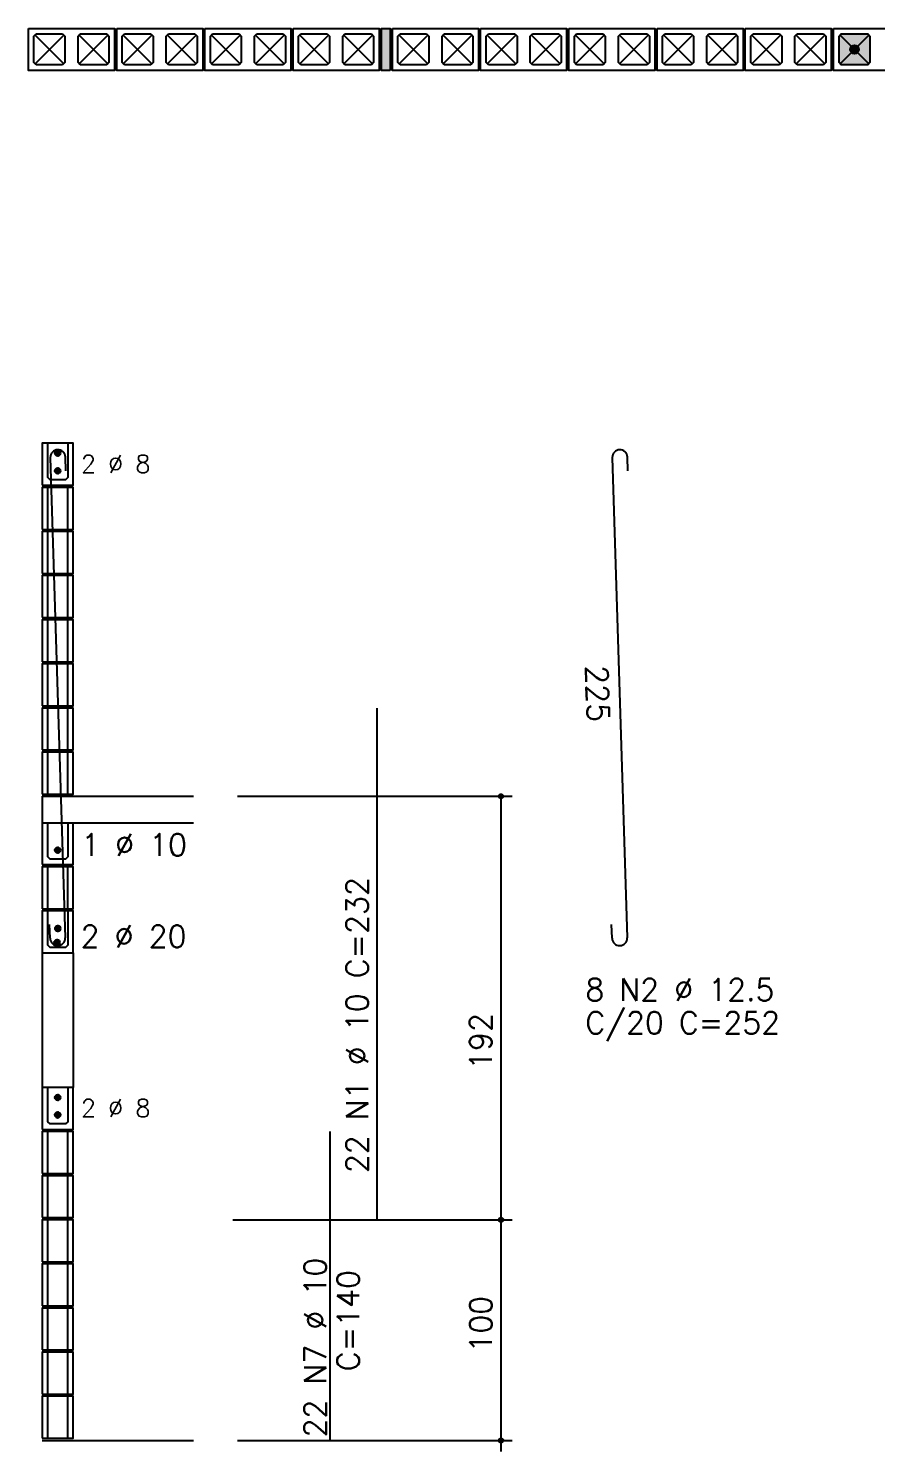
# Model space of a CAD drawing. Extents: x -1.9 to 86, y -1.6 to 60.9.
# Drawn here: x 48.93 to 56.62, y 13.62 to 26.52 of the extents above; entities that cross this region are included whole.
import ezdxf

# ---------------------------------------------------------------- set-up
doc = ezdxf.new("R2010")
doc.units = 0
doc.header["$MEASUREMENT"] = 0
doc.linetypes.add('ESTILO_TQS_0001', pattern=[0.45, 0.3, -0.15])
for name, color, linetype in [('PENA_01', 1, 'CONTINUOUS'), ('PENA_02', 2, 'CONTINUOUS'), ('PENA_03', 3, 'CONTINUOUS'), ('PENA_05', 5, 'CONTINUOUS'), ('PENA_11', 252, 'CONTINUOUS'), ('PENA_25', 210, 'CONTINUOUS')]:
    doc.layers.add(name, color=color, linetype=linetype)
doc.styles.get("Standard").update_dxf_attribs({"font": 'ROMANS.SHX'})

msp = doc.modelspace()

# ---------------------------------------------------------------- linework, layer by layer
at = {"layer": 'PENA_01', "linetype": 'Continuous'}
for p, q in [((48.98911, 26.198647), (49.24911, 26.458647)), ((49.24911, 26.198647), (48.98911, 26.458647)), ((49.64911, 26.198647), (49.38911, 26.458647)), ((49.38911, 26.198647), (49.64911, 26.458647)), ((49.78911, 26.198647), (50.04911, 26.458647)), ((50.04911, 26.198647), (49.78911, 26.458647)), ((50.44911, 26.198647), (50.18911, 26.458647)), ((50.18911, 26.198647), (50.44911, 26.458647)), ((50.58911, 26.198647), (50.84911, 26.458647)), ((50.84911, 26.198647), (50.58911, 26.458647)), ((51.24911, 26.198647), (50.98911, 26.458647)), ((50.98911, 26.198647), (51.24911, 26.458647)), ((51.38911, 26.198647), (51.64911, 26.458647)), ((51.64911, 26.198647), (51.38911, 26.458647)), ((52.04911, 26.198647), (51.78911, 26.458647)), ((51.78911, 26.198647), (52.04911, 26.458647)), ((52.28911, 26.198647), (52.54911, 26.458647)), ((52.54911, 26.198647), (52.28911, 26.458647)), ((52.94911, 26.198647), (52.68911, 26.458647)), ((52.68911, 26.198647), (52.94911, 26.458647)), ((53.08911, 26.198647), (53.34911, 26.458647)), ((53.34911, 26.198647), (53.08911, 26.458647)), ((53.74911, 26.198647), (53.48911, 26.458647)), ((53.48911, 26.198647), (53.74911, 26.458647)), ((53.88911, 26.198647), (54.14911, 26.458647)), ((54.14911, 26.198647), (53.88911, 26.458647)), ((54.54911, 26.198647), (54.28911, 26.458647)), ((54.28911, 26.198647), (54.54911, 26.458647)), ((54.68911, 26.198647), (54.94911, 26.458647)), ((54.94911, 26.198647), (54.68911, 26.458647)), ((55.34911, 26.198647), (55.08911, 26.458647)), ((55.08911, 26.198647), (55.34911, 26.458647)), ((55.48911, 26.198647), (55.74911, 26.458647)), ((55.74911, 26.198647), (55.48911, 26.458647)), ((56.14911, 26.198647), (55.88911, 26.458647)), ((55.88911, 26.198647), (56.14911, 26.458647)), ((56.28911, 26.198647), (56.54911, 26.458647)), ((56.54911, 26.198647), (56.28911, 26.458647))]:
    msp.add_line(p, q, dxfattribs=at)
at = {"layer": 'PENA_02', "linetype": 'Continuous'}
for points in [[(48.92911, 26.518647), (49.70911, 26.518647), (49.70911, 26.138647), (48.92911, 26.138647), (48.92911, 26.518647)], [(49.72911, 26.518647), (50.50911, 26.518647), (50.50911, 26.138647), (49.72911, 26.138647), (49.72911, 26.518647)], [(50.52911, 26.518647), (51.30911, 26.518647), (51.30911, 26.138647), (50.52911, 26.138647), (50.52911, 26.518647)], [(51.32911, 26.518647), (52.10911, 26.518647), (52.10911, 26.138647), (51.32911, 26.138647), (51.32911, 26.518647)], [(52.20911, 26.138647), (52.12911, 26.138647), (52.12911, 26.518647), (52.20911, 26.518647), (52.20911, 26.138647)], [(52.22911, 26.518647), (53.00911, 26.518647), (53.00911, 26.138647), (52.22911, 26.138647), (52.22911, 26.518647)], [(53.02911, 26.518647), (53.80911, 26.518647), (53.80911, 26.138647), (53.02911, 26.138647), (53.02911, 26.518647)], [(53.82911, 26.518647), (54.60911, 26.518647), (54.60911, 26.138647), (53.82911, 26.138647), (53.82911, 26.518647)], [(54.62911, 26.518647), (55.40911, 26.518647), (55.40911, 26.138647), (54.62911, 26.138647), (54.62911, 26.518647)], [(55.42911, 26.518647), (56.20911, 26.518647), (56.20911, 26.138647), (55.42911, 26.138647), (55.42911, 26.518647)], [(56.22911, 26.518647), (57.00911, 26.518647), (57.00911, 26.138647), (56.22911, 26.138647), (56.22911, 26.518647)]]:
    msp.add_lwpolyline(points, dxfattribs=at)
at = {"layer": 'PENA_02', "linetype": 'ESTILO_TQS_0001'}
for points in [[(48.97911, 26.448647), (48.99911, 26.468647), (49.23911, 26.468647), (49.25911, 26.448647), (49.25911, 26.208647), (49.23911, 26.188647), (48.99911, 26.188647), (48.97911, 26.208647), (48.97911, 26.448647)], [(49.37911, 26.448647), (49.39911, 26.468647), (49.63911, 26.468647), (49.65911, 26.448647), (49.65911, 26.208647), (49.63911, 26.188647), (49.39911, 26.188647), (49.37911, 26.208647), (49.37911, 26.448647)], [(49.77911, 26.448647), (49.79911, 26.468647), (50.03911, 26.468647), (50.05911, 26.448647), (50.05911, 26.208647), (50.03911, 26.188647), (49.79911, 26.188647), (49.77911, 26.208647), (49.77911, 26.448647)], [(50.17911, 26.448647), (50.19911, 26.468647), (50.43911, 26.468647), (50.45911, 26.448647), (50.45911, 26.208647), (50.43911, 26.188647), (50.19911, 26.188647), (50.17911, 26.208647), (50.17911, 26.448647)], [(50.57911, 26.448647), (50.59911, 26.468647), (50.83911, 26.468647), (50.85911, 26.448647), (50.85911, 26.208647), (50.83911, 26.188647), (50.59911, 26.188647), (50.57911, 26.208647), (50.57911, 26.448647)], [(50.97911, 26.448647), (50.99911, 26.468647), (51.23911, 26.468647), (51.25911, 26.448647), (51.25911, 26.208647), (51.23911, 26.188647), (50.99911, 26.188647), (50.97911, 26.208647), (50.97911, 26.448647)], [(51.37911, 26.448647), (51.39911, 26.468647), (51.63911, 26.468647), (51.65911, 26.448647), (51.65911, 26.208647), (51.63911, 26.188647), (51.39911, 26.188647), (51.37911, 26.208647), (51.37911, 26.448647)], [(51.77911, 26.448647), (51.79911, 26.468647), (52.03911, 26.468647), (52.05911, 26.448647), (52.05911, 26.208647), (52.03911, 26.188647), (51.79911, 26.188647), (51.77911, 26.208647), (51.77911, 26.448647)], [(52.27911, 26.448647), (52.29911, 26.468647), (52.53911, 26.468647), (52.55911, 26.448647), (52.55911, 26.208647), (52.53911, 26.188647), (52.29911, 26.188647), (52.27911, 26.208647), (52.27911, 26.448647)], [(52.67911, 26.448647), (52.69911, 26.468647), (52.93911, 26.468647), (52.95911, 26.448647), (52.95911, 26.208647), (52.93911, 26.188647), (52.69911, 26.188647), (52.67911, 26.208647), (52.67911, 26.448647)], [(53.07911, 26.448647), (53.09911, 26.468647), (53.33911, 26.468647), (53.35911, 26.448647), (53.35911, 26.208647), (53.33911, 26.188647), (53.09911, 26.188647), (53.07911, 26.208647), (53.07911, 26.448647)], [(53.47911, 26.448647), (53.49911, 26.468647), (53.73911, 26.468647), (53.75911, 26.448647), (53.75911, 26.208647), (53.73911, 26.188647), (53.49911, 26.188647), (53.47911, 26.208647), (53.47911, 26.448647)], [(53.87911, 26.448647), (53.89911, 26.468647), (54.13911, 26.468647), (54.15911, 26.448647), (54.15911, 26.208647), (54.13911, 26.188647), (53.89911, 26.188647), (53.87911, 26.208647), (53.87911, 26.448647)], [(54.27911, 26.448647), (54.29911, 26.468647), (54.53911, 26.468647), (54.55911, 26.448647), (54.55911, 26.208647), (54.53911, 26.188647), (54.29911, 26.188647), (54.27911, 26.208647), (54.27911, 26.448647)], [(54.67911, 26.448647), (54.69911, 26.468647), (54.93911, 26.468647), (54.95911, 26.448647), (54.95911, 26.208647), (54.93911, 26.188647), (54.69911, 26.188647), (54.67911, 26.208647), (54.67911, 26.448647)], [(55.07911, 26.448647), (55.09911, 26.468647), (55.33911, 26.468647), (55.35911, 26.448647), (55.35911, 26.208647), (55.33911, 26.188647), (55.09911, 26.188647), (55.07911, 26.208647), (55.07911, 26.448647)], [(55.47911, 26.448647), (55.49911, 26.468647), (55.73911, 26.468647), (55.75911, 26.448647), (55.75911, 26.208647), (55.73911, 26.188647), (55.49911, 26.188647), (55.47911, 26.208647), (55.47911, 26.448647)], [(55.87911, 26.448647), (55.89911, 26.468647), (56.13911, 26.468647), (56.15911, 26.448647), (56.15911, 26.208647), (56.13911, 26.188647), (55.89911, 26.188647), (55.87911, 26.208647), (55.87911, 26.448647)], [(56.27911, 26.448647), (56.29911, 26.468647), (56.53911, 26.468647), (56.55911, 26.448647), (56.55911, 26.208647), (56.53911, 26.188647), (56.29911, 26.188647), (56.27911, 26.208647), (56.27911, 26.448647)]]:
    msp.add_lwpolyline(points, dxfattribs=at)
at = {"layer": 'PENA_02', "linetype": 'Continuous'}
for centre, radius in [((53.214828, 19.557799), 0.02), ((53.214828, 19.557799), 0.01), ((53.214828, 15.717799), 0.02), ((53.214828, 15.717799), 0.01), ((53.214828, 13.717799), 0.02), ((53.214828, 13.717799), 0.01)]:
    msp.add_circle(centre, radius, dxfattribs=at)
at = {"layer": 'PENA_03', "linetype": 'Continuous'}
for p, q in [((49.104833, 21.977799), (49.104833, 22.357799)), ((49.284833, 21.977799), (49.284833, 22.357799)), ((49.104833, 21.577799), (49.104833, 21.957799)), ((49.284833, 21.577799), (49.284833, 21.957799)), ((49.104833, 21.177799), (49.104833, 21.557799)), ((49.284833, 21.177799), (49.284833, 21.557799)), ((49.104833, 20.777799), (49.104833, 21.157799)), ((49.284833, 20.777799), (49.284833, 21.157799)), ((49.104833, 20.377799), (49.104833, 20.757799)), ((49.284833, 20.377799), (49.284833, 20.757799)), ((49.104833, 19.977799), (49.104833, 20.357799)), ((49.284833, 19.977799), (49.284833, 20.357799)), ((49.104833, 19.577799), (49.104833, 19.957799)), ((49.284833, 19.577799), (49.284833, 19.957799)), ((49.054833, 19.557799), (49.054833, 18.937799)), ((49.054833, 19.557799), (50.425512, 19.557799)), ((50.825512, 19.557799), (53.314828, 19.557799)), ((53.214828, 13.617266), (53.214828, 19.557799)), ((49.054833, 19.317799), (50.425512, 19.317799)), ((49.104833, 18.537799), (49.104833, 18.917799)), ((49.284833, 18.537799), (49.284833, 18.917799)), ((49.054833, 18.137799), (49.054833, 16.917799)), ((49.334833, 18.137799), (49.334833, 16.917799)), ((49.104833, 16.137799), (49.104833, 16.517799)), ((49.284833, 16.137799), (49.284833, 16.517799)), ((49.104833, 15.737799), (49.104833, 16.117799)), ((49.284833, 15.737799), (49.284833, 16.117799)), ((49.104833, 15.337799), (49.104833, 15.717799)), ((49.284833, 15.337799), (49.284833, 15.717799)), ((50.783581, 15.717799), (53.314828, 15.717799)), ((49.104833, 14.937799), (49.104833, 15.317799)), ((49.284833, 14.937799), (49.284833, 15.317799)), ((49.104833, 14.537799), (49.104833, 14.917799)), ((49.284833, 14.537799), (49.284833, 14.917799)), ((49.104833, 14.137799), (49.104833, 14.517799)), ((49.284833, 14.137799), (49.284833, 14.517799)), ((49.104833, 13.737799), (49.104833, 14.117799)), ((49.284833, 13.737799), (49.284833, 14.117799)), ((49.054833, 13.717799), (50.425512, 13.717799)), ((50.825512, 13.717799), (53.314828, 13.717799))]:
    msp.add_line(p, q, dxfattribs=at)
for points in [[(56.55911, 26.208647), (56.53911, 26.188647), (56.29911, 26.188647), (56.27911, 26.208647), (56.27911, 26.448647), (56.29911, 26.468647), (56.53911, 26.468647), (56.55911, 26.448647), (56.55911, 26.208647)], [(49.054833, 22.377799), (49.334833, 22.377799), (49.334833, 22.757799), (49.054833, 22.757799), (49.054833, 22.377799)], [(49.284833, 22.757799), (49.284833, 22.447799), (49.264833, 22.427799), (49.124833, 22.427799), (49.104833, 22.447799), (49.104833, 22.757799)], [(49.219382, 22.667533), (49.21722, 22.677701), (49.21111, 22.686111), (49.202107, 22.691309), (49.191768, 22.692396), (49.181882, 22.689183), (49.174156, 22.682227), (49.169928, 22.672731), (49.169928, 22.662335), (49.174156, 22.652838), (49.181882, 22.645882), (49.191768, 22.64267), (49.202107, 22.643756), (49.21111, 22.648954), (49.21722, 22.657364), (49.219382, 22.667533)], [(49.219382, 22.508789), (49.21722, 22.518957), (49.21111, 22.527367), (49.202107, 22.532565), (49.191768, 22.533652), (49.181882, 22.53044), (49.174156, 22.523484), (49.169928, 22.513987), (49.169928, 22.503591), (49.174156, 22.494094), (49.181882, 22.487138), (49.191768, 22.483926), (49.202107, 22.485012), (49.21111, 22.49021), (49.21722, 22.49862), (49.219382, 22.508789)], [(49.054833, 21.977799), (49.334833, 21.977799), (49.334833, 22.357799), (49.054833, 22.357799), (49.054833, 21.977799)], [(49.054833, 21.577799), (49.334833, 21.577799), (49.334833, 21.957799), (49.054833, 21.957799), (49.054833, 21.577799)], [(49.054833, 21.177799), (49.334833, 21.177799), (49.334833, 21.557799), (49.054833, 21.557799), (49.054833, 21.177799)], [(49.054833, 20.777799), (49.334833, 20.777799), (49.334833, 21.157799), (49.054833, 21.157799), (49.054833, 20.777799)], [(49.054833, 20.377799), (49.334833, 20.377799), (49.334833, 20.757799), (49.054833, 20.757799), (49.054833, 20.377799)], [(49.054833, 19.977799), (49.334833, 19.977799), (49.334833, 20.357799), (49.054833, 20.357799), (49.054833, 19.977799)], [(49.054833, 19.577799), (49.334833, 19.577799), (49.334833, 19.957799), (49.054833, 19.957799), (49.054833, 19.577799)], [(49.054833, 18.937799), (49.334833, 18.937799), (49.334833, 19.317799)], [(49.284833, 19.317799), (49.284833, 19.007799), (49.264833, 18.987799), (49.124833, 18.987799), (49.104833, 19.007799), (49.104833, 19.317799)], [(49.219382, 19.068789), (49.21722, 19.078957), (49.21111, 19.087367), (49.202107, 19.092565), (49.191768, 19.093652), (49.181882, 19.09044), (49.174156, 19.083484), (49.169928, 19.073987), (49.169928, 19.063591), (49.174156, 19.054094), (49.181882, 19.047138), (49.191768, 19.043926), (49.202107, 19.045012), (49.21111, 19.05021), (49.21722, 19.05862), (49.219382, 19.068789)], [(49.054833, 18.537799), (49.334833, 18.537799), (49.334833, 18.917799), (49.054833, 18.917799), (49.054833, 18.537799)], [(49.054833, 18.137799), (49.334833, 18.137799), (49.334833, 18.517799), (49.054833, 18.517799), (49.054833, 18.137799)], [(49.284833, 18.517799), (49.284833, 18.207799), (49.264833, 18.187799), (49.124833, 18.187799), (49.104833, 18.207799), (49.104833, 18.517799)], [(49.219833, 18.358789), (49.217671, 18.368957), (49.211561, 18.377367), (49.202558, 18.382565), (49.192219, 18.383652), (49.182333, 18.38044), (49.174607, 18.373484), (49.170379, 18.363987), (49.170379, 18.353591), (49.174607, 18.344094), (49.182333, 18.337138), (49.192219, 18.333926), (49.202558, 18.335012), (49.211561, 18.34021), (49.217671, 18.34862), (49.219833, 18.358789)], [(49.213574, 18.232708), (49.211413, 18.242876), (49.205302, 18.251287), (49.1963, 18.256484), (49.185961, 18.257571), (49.176074, 18.254359), (49.168349, 18.247403), (49.164121, 18.237906), (49.164121, 18.22751), (49.168349, 18.218013), (49.176074, 18.211057), (49.185961, 18.207845), (49.1963, 18.208932), (49.205302, 18.214129), (49.211413, 18.22254), (49.213574, 18.232708)], [(49.054833, 16.537799), (49.334833, 16.537799), (49.334833, 16.917799), (49.054833, 16.917799), (49.054833, 16.537799)], [(49.284833, 16.917799), (49.284833, 16.607799), (49.264833, 16.587799), (49.124833, 16.587799), (49.104833, 16.607799), (49.104833, 16.917799)], [(49.219382, 16.827533), (49.21722, 16.837701), (49.21111, 16.846111), (49.202107, 16.851309), (49.191768, 16.852396), (49.181882, 16.849183), (49.174156, 16.842227), (49.169928, 16.832731), (49.169928, 16.822335), (49.174156, 16.812838), (49.181882, 16.805882), (49.191768, 16.80267), (49.202107, 16.803756), (49.21111, 16.808954), (49.21722, 16.817364), (49.219382, 16.827533)], [(49.219382, 16.668789), (49.21722, 16.678957), (49.21111, 16.687367), (49.202107, 16.692565), (49.191768, 16.693652), (49.181882, 16.69044), (49.174156, 16.683484), (49.169928, 16.673987), (49.169928, 16.663591), (49.174156, 16.654094), (49.181882, 16.647138), (49.191768, 16.643926), (49.202107, 16.645012), (49.21111, 16.65021), (49.21722, 16.65862), (49.219382, 16.668789)], [(49.054833, 16.137799), (49.334833, 16.137799), (49.334833, 16.517799), (49.054833, 16.517799), (49.054833, 16.137799)], [(49.054833, 15.737799), (49.334833, 15.737799), (49.334833, 16.117799), (49.054833, 16.117799), (49.054833, 15.737799)], [(49.054833, 15.337799), (49.334833, 15.337799), (49.334833, 15.717799), (49.054833, 15.717799), (49.054833, 15.337799)], [(49.054833, 14.937799), (49.334833, 14.937799), (49.334833, 15.317799), (49.054833, 15.317799), (49.054833, 14.937799)], [(49.054833, 14.537799), (49.334833, 14.537799), (49.334833, 14.917799), (49.054833, 14.917799), (49.054833, 14.537799)], [(49.054833, 14.137799), (49.334833, 14.137799), (49.334833, 14.517799), (49.054833, 14.517799), (49.054833, 14.137799)], [(49.054833, 13.737799), (49.334833, 13.737799), (49.334833, 14.117799), (49.054833, 14.117799), (49.054833, 13.737799)]]:
    msp.add_lwpolyline(points, dxfattribs=at)
for centre, radius in [((56.41911, 26.328647), 0.04), ((49.194382, 22.667533), 0.025), ((49.194382, 22.508789), 0.025), ((49.194382, 19.068789), 0.025), ((49.194833, 18.358789), 0.025), ((49.188514, 18.232708), 0.025), ((49.194382, 16.827533), 0.025), ((49.194382, 16.668789), 0.025)]:
    msp.add_circle(centre, radius, dxfattribs=at)
for points in [[(56.45911, 26.328647), (56.39911, 26.363288), (56.381522, 26.342328)], [(56.45911, 26.328647), (56.381522, 26.342328), (56.381522, 26.314966)], [(56.45911, 26.328647), (56.381522, 26.314966), (56.39911, 26.294006)], [(56.45911, 26.328647), (56.426056, 26.368039), (56.39911, 26.363288)], [(56.45911, 26.328647), (56.39911, 26.294006), (56.426056, 26.289255)], [(56.45911, 26.328647), (56.449752, 26.354358), (56.426056, 26.368039)], [(56.45911, 26.328647), (56.426056, 26.289255), (56.449752, 26.302935)], [(56.45911, 26.328647), (56.449752, 26.302935), (56.45911, 26.328647)], [(49.219382, 22.667533), (49.174156, 22.682227), (49.169928, 22.672731)], [(49.219382, 22.667533), (49.169928, 22.672731), (49.169928, 22.662335)], [(49.219382, 22.667533), (49.169928, 22.662335), (49.174156, 22.652838)], [(49.219382, 22.667533), (49.181882, 22.689183), (49.170889, 22.676083)], [(49.219382, 22.667533), (49.170889, 22.676083), (49.170889, 22.658982)], [(49.219382, 22.667533), (49.170889, 22.658982), (49.181882, 22.645882)], [(49.219382, 22.667533), (49.181882, 22.689183), (49.174156, 22.682227)], [(49.219382, 22.667533), (49.174156, 22.652838), (49.181882, 22.645882)], [(49.219382, 22.667533), (49.191768, 22.692396), (49.181882, 22.689183)], [(49.219382, 22.667533), (49.198723, 22.692153), (49.181882, 22.689183)], [(49.219382, 22.667533), (49.181882, 22.645882), (49.198723, 22.642913)], [(49.219382, 22.667533), (49.181882, 22.645882), (49.191768, 22.64267)], [(49.219382, 22.667533), (49.202107, 22.691309), (49.191768, 22.692396)], [(49.219382, 22.667533), (49.191768, 22.64267), (49.202107, 22.643756)], [(49.219382, 22.667533), (49.213533, 22.683602), (49.198723, 22.692153)], [(49.219382, 22.667533), (49.198723, 22.642913), (49.213533, 22.651463)], [(49.219382, 22.667533), (49.21111, 22.686111), (49.202107, 22.691309)], [(49.219382, 22.667533), (49.202107, 22.643756), (49.21111, 22.648954)], [(49.219382, 22.667533), (49.21722, 22.677701), (49.21111, 22.686111)], [(49.219382, 22.667533), (49.21111, 22.648954), (49.21722, 22.657364)], [(49.219382, 22.667533), (49.213533, 22.651463), (49.219382, 22.667533)], [(49.219382, 22.667533), (49.21722, 22.657364), (49.219382, 22.667533)], [(49.219382, 22.508789), (49.174156, 22.523484), (49.169928, 22.513987)], [(49.219382, 22.508789), (49.169928, 22.513987), (49.169928, 22.503591)], [(49.219382, 22.508789), (49.169928, 22.503591), (49.174156, 22.494094)], [(49.219382, 22.508789), (49.181882, 22.53044), (49.170889, 22.517339)], [(49.219382, 22.508789), (49.170889, 22.517339), (49.170889, 22.500238)], [(49.219382, 22.508789), (49.170889, 22.500238), (49.181882, 22.487138)], [(49.219382, 22.508789), (49.181882, 22.53044), (49.174156, 22.523484)], [(49.219382, 22.508789), (49.174156, 22.494094), (49.181882, 22.487138)], [(49.219382, 22.508789), (49.191768, 22.533652), (49.181882, 22.53044)], [(49.219382, 22.508789), (49.198723, 22.533409), (49.181882, 22.53044)], [(49.219382, 22.508789), (49.181882, 22.487138), (49.198723, 22.484169)], [(49.219382, 22.508789), (49.181882, 22.487138), (49.191768, 22.483926)], [(49.219382, 22.508789), (49.202107, 22.532565), (49.191768, 22.533652)], [(49.219382, 22.508789), (49.191768, 22.483926), (49.202107, 22.485012)], [(49.219382, 22.508789), (49.213533, 22.524859), (49.198723, 22.533409)], [(49.219382, 22.508789), (49.198723, 22.484169), (49.213533, 22.492719)], [(49.219382, 22.508789), (49.21111, 22.527367), (49.202107, 22.532565)], [(49.219382, 22.508789), (49.202107, 22.485012), (49.21111, 22.49021)], [(49.219382, 22.508789), (49.21722, 22.518957), (49.21111, 22.527367)], [(49.219382, 22.508789), (49.21111, 22.49021), (49.21722, 22.49862)], [(49.219382, 22.508789), (49.213533, 22.492719), (49.219382, 22.508789)], [(49.219382, 22.508789), (49.21722, 22.49862), (49.219382, 22.508789)], [(49.219382, 19.068789), (49.174156, 19.083484), (49.169928, 19.073987)], [(49.219382, 19.068789), (49.169928, 19.073987), (49.169928, 19.063591)], [(49.219382, 19.068789), (49.169928, 19.063591), (49.174156, 19.054094)], [(49.219382, 19.068789), (49.181882, 19.09044), (49.170889, 19.077339)], [(49.219382, 19.068789), (49.170889, 19.077339), (49.170889, 19.060238)], [(49.219382, 19.068789), (49.170889, 19.060238), (49.181882, 19.047138)], [(49.219382, 19.068789), (49.181882, 19.09044), (49.174156, 19.083484)], [(49.219382, 19.068789), (49.174156, 19.054094), (49.181882, 19.047138)], [(49.219382, 19.068789), (49.191768, 19.093652), (49.181882, 19.09044)], [(49.219382, 19.068789), (49.198723, 19.093409), (49.181882, 19.09044)], [(49.219382, 19.068789), (49.181882, 19.047138), (49.198723, 19.044169)], [(49.219382, 19.068789), (49.181882, 19.047138), (49.191768, 19.043926)], [(49.219382, 19.068789), (49.202107, 19.092565), (49.191768, 19.093652)], [(49.219382, 19.068789), (49.191768, 19.043926), (49.202107, 19.045012)], [(49.219382, 19.068789), (49.213533, 19.084859), (49.198723, 19.093409)], [(49.219382, 19.068789), (49.198723, 19.044169), (49.213533, 19.052719)], [(49.219382, 19.068789), (49.21111, 19.087367), (49.202107, 19.092565)], [(49.219382, 19.068789), (49.202107, 19.045012), (49.21111, 19.05021)], [(49.219382, 19.068789), (49.21722, 19.078957), (49.21111, 19.087367)], [(49.219382, 19.068789), (49.21111, 19.05021), (49.21722, 19.05862)], [(49.219382, 19.068789), (49.213533, 19.052719), (49.219382, 19.068789)], [(49.219382, 19.068789), (49.21722, 19.05862), (49.219382, 19.068789)], [(49.219833, 18.358789), (49.174607, 18.373484), (49.170379, 18.363987)], [(49.219833, 18.358789), (49.170379, 18.363987), (49.170379, 18.353591)], [(49.219833, 18.358789), (49.170379, 18.353591), (49.174607, 18.344094)], [(49.219833, 18.358789), (49.182333, 18.38044), (49.17134, 18.367339)], [(49.219833, 18.358789), (49.17134, 18.367339), (49.17134, 18.350238)], [(49.219833, 18.358789), (49.17134, 18.350238), (49.182333, 18.337138)], [(49.219833, 18.358789), (49.182333, 18.38044), (49.174607, 18.373484)], [(49.219833, 18.358789), (49.174607, 18.344094), (49.182333, 18.337138)], [(49.219833, 18.358789), (49.192219, 18.383652), (49.182333, 18.38044)], [(49.219833, 18.358789), (49.199174, 18.383409), (49.182333, 18.38044)], [(49.219833, 18.358789), (49.182333, 18.337138), (49.199174, 18.334169)], [(49.219833, 18.358789), (49.182333, 18.337138), (49.192219, 18.333926)], [(49.219833, 18.358789), (49.202558, 18.382565), (49.192219, 18.383652)], [(49.219833, 18.358789), (49.192219, 18.333926), (49.202558, 18.335012)], [(49.219833, 18.358789), (49.213984, 18.374859), (49.199174, 18.383409)], [(49.219833, 18.358789), (49.199174, 18.334169), (49.213984, 18.342719)], [(49.219833, 18.358789), (49.211561, 18.377367), (49.202558, 18.382565)], [(49.219833, 18.358789), (49.202558, 18.335012), (49.211561, 18.34021)], [(49.219833, 18.358789), (49.217671, 18.368957), (49.211561, 18.377367)], [(49.219833, 18.358789), (49.211561, 18.34021), (49.217671, 18.34862)], [(49.219833, 18.358789), (49.213984, 18.342719), (49.219833, 18.358789)], [(49.219833, 18.358789), (49.217671, 18.34862), (49.219833, 18.358789)], [(49.213574, 18.232708), (49.168349, 18.247403), (49.164121, 18.237906)], [(49.213574, 18.232708), (49.164121, 18.237906), (49.164121, 18.22751)], [(49.213574, 18.232708), (49.164121, 18.22751), (49.168349, 18.218013)], [(49.213514, 18.232708), (49.176014, 18.254359), (49.165021, 18.241259)], [(49.213514, 18.232708), (49.165021, 18.241259), (49.165021, 18.224158)], [(49.213514, 18.232708), (49.165021, 18.224158), (49.176014, 18.211057)], [(49.213574, 18.232708), (49.176074, 18.254359), (49.168349, 18.247403)], [(49.213574, 18.232708), (49.168349, 18.218013), (49.176074, 18.211057)], [(49.213514, 18.232708), (49.192855, 18.257328), (49.176014, 18.254359)], [(49.213514, 18.232708), (49.176014, 18.211057), (49.192855, 18.208088)], [(49.213574, 18.232708), (49.185961, 18.257571), (49.176074, 18.254359)], [(49.213574, 18.232708), (49.176074, 18.211057), (49.185961, 18.207845)], [(49.213574, 18.232708), (49.1963, 18.256484), (49.185961, 18.257571)], [(49.213574, 18.232708), (49.185961, 18.207845), (49.1963, 18.208932)], [(49.213514, 18.232708), (49.207665, 18.248778), (49.192855, 18.257328)], [(49.213514, 18.232708), (49.192855, 18.208088), (49.207665, 18.216638)], [(49.213574, 18.232708), (49.205302, 18.251287), (49.1963, 18.256484)], [(49.213574, 18.232708), (49.1963, 18.208932), (49.205302, 18.214129)], [(49.213574, 18.232708), (49.211413, 18.242876), (49.205302, 18.251287)], [(49.213574, 18.232708), (49.205302, 18.214129), (49.211413, 18.22254)], [(49.213514, 18.232708), (49.207665, 18.216638), (49.213514, 18.232708)], [(49.213574, 18.232708), (49.211413, 18.22254), (49.213574, 18.232708)], [(49.219382, 16.827533), (49.174156, 16.842227), (49.169928, 16.832731)], [(49.219382, 16.827533), (49.169928, 16.832731), (49.169928, 16.822335)], [(49.219382, 16.827533), (49.169928, 16.822335), (49.174156, 16.812838)], [(49.219382, 16.827533), (49.181882, 16.849183), (49.170889, 16.836083)], [(49.219382, 16.827533), (49.170889, 16.836083), (49.170889, 16.818982)], [(49.219382, 16.827533), (49.170889, 16.818982), (49.181882, 16.805882)], [(49.219382, 16.827533), (49.181882, 16.849183), (49.174156, 16.842227)], [(49.219382, 16.827533), (49.174156, 16.812838), (49.181882, 16.805882)], [(49.219382, 16.827533), (49.191768, 16.852396), (49.181882, 16.849183)], [(49.219382, 16.827533), (49.198723, 16.852153), (49.181882, 16.849183)], [(49.219382, 16.827533), (49.181882, 16.805882), (49.198723, 16.802913)], [(49.219382, 16.827533), (49.181882, 16.805882), (49.191768, 16.80267)], [(49.219382, 16.827533), (49.202107, 16.851309), (49.191768, 16.852396)], [(49.219382, 16.827533), (49.191768, 16.80267), (49.202107, 16.803756)], [(49.219382, 16.827533), (49.213533, 16.843602), (49.198723, 16.852153)], [(49.219382, 16.827533), (49.198723, 16.802913), (49.213533, 16.811463)], [(49.219382, 16.827533), (49.21111, 16.846111), (49.202107, 16.851309)], [(49.219382, 16.827533), (49.202107, 16.803756), (49.21111, 16.808954)], [(49.219382, 16.827533), (49.21722, 16.837701), (49.21111, 16.846111)], [(49.219382, 16.827533), (49.21111, 16.808954), (49.21722, 16.817364)], [(49.219382, 16.827533), (49.213533, 16.811463), (49.219382, 16.827533)], [(49.219382, 16.827533), (49.21722, 16.817364), (49.219382, 16.827533)], [(49.219382, 16.668789), (49.174156, 16.683484), (49.169928, 16.673987)], [(49.219382, 16.668789), (49.169928, 16.673987), (49.169928, 16.663591)], [(49.219382, 16.668789), (49.169928, 16.663591), (49.174156, 16.654094)], [(49.219382, 16.668789), (49.181882, 16.69044), (49.170889, 16.677339)], [(49.219382, 16.668789), (49.170889, 16.677339), (49.170889, 16.660238)], [(49.219382, 16.668789), (49.170889, 16.660238), (49.181882, 16.647138)], [(49.219382, 16.668789), (49.181882, 16.69044), (49.174156, 16.683484)], [(49.219382, 16.668789), (49.174156, 16.654094), (49.181882, 16.647138)], [(49.219382, 16.668789), (49.191768, 16.693652), (49.181882, 16.69044)], [(49.219382, 16.668789), (49.198723, 16.693409), (49.181882, 16.69044)], [(49.219382, 16.668789), (49.181882, 16.647138), (49.198723, 16.644169)], [(49.219382, 16.668789), (49.181882, 16.647138), (49.191768, 16.643926)], [(49.219382, 16.668789), (49.202107, 16.692565), (49.191768, 16.693652)], [(49.219382, 16.668789), (49.191768, 16.643926), (49.202107, 16.645012)], [(49.219382, 16.668789), (49.213533, 16.684859), (49.198723, 16.693409)], [(49.219382, 16.668789), (49.198723, 16.644169), (49.213533, 16.652719)], [(49.219382, 16.668789), (49.21111, 16.687367), (49.202107, 16.692565)], [(49.219382, 16.668789), (49.202107, 16.645012), (49.21111, 16.65021)], [(49.219382, 16.668789), (49.21722, 16.678957), (49.21111, 16.687367)], [(49.219382, 16.668789), (49.21111, 16.65021), (49.21722, 16.65862)], [(49.219382, 16.668789), (49.213533, 16.652719), (49.219382, 16.668789)], [(49.219382, 16.668789), (49.21722, 16.65862), (49.219382, 16.668789)]]:
    msp.add_solid(points, dxfattribs=at)
at = {"layer": 'PENA_05', "linetype": 'Continuous'}
for p, q in [((49.127113, 22.627904), (49.262552, 18.275175)), ((49.268934, 22.507257), (49.265047, 22.632196)), ((54.22292, 22.627904), (54.358359, 18.275175)), ((54.364741, 22.507257), (54.360854, 22.632196)), ((52.091077, 15.717799), (52.091077, 20.357799)), ((49.124619, 18.270883), (49.120731, 18.395823)), ((54.220425, 18.270883), (54.216538, 18.395823)), ((51.665153, 13.717799), (51.665153, 16.517799))]:
    msp.add_line(p, q, dxfattribs=at)
for centre, start, end in [((49.19608, 22.63005), 1.782225, 181.782225), ((54.291887, 22.63005), 1.782225, 181.782225), ((49.193585, 18.273029), 181.782225, 1.782225), ((54.289392, 18.273029), 181.782225, 1.782225)]:
    msp.add_arc(centre, 0.069, start, end, dxfattribs=at)
at = {"layer": 'PENA_11', "linetype": 'Continuous'}
for points in [[(56.55911, 26.208647), (56.27911, 26.448647), (56.29911, 26.468647)], [(56.55911, 26.208647), (56.27911, 26.208647), (56.27911, 26.448647)], [(56.55911, 26.208647), (56.29911, 26.468647), (56.53911, 26.468647)], [(56.55911, 26.208647), (56.53911, 26.468647), (56.55911, 26.448647)], [(56.55911, 26.208647), (56.55911, 26.448647), (56.55911, 26.208647)], [(56.55911, 26.208647), (56.29911, 26.188647), (56.27911, 26.208647)], [(56.55911, 26.208647), (56.53911, 26.188647), (56.29911, 26.188647)]]:
    msp.add_solid(points, dxfattribs=at)
at = {"layer": 'PENA_25', "linetype": 'Continuous'}
msp.add_lwpolyline([(52.20911, 26.138647), (52.12911, 26.138647), (52.12911, 26.518647), (52.20911, 26.518647), (52.20911, 26.138647)], dxfattribs=at)
for points in [[(52.20911, 26.138647), (52.12911, 26.138647), (52.12911, 26.518647)], [(52.20911, 26.138647), (52.12911, 26.518647), (52.20911, 26.518647)], [(52.20911, 26.138647), (52.20911, 26.518647), (52.20911, 26.138647)]]:
    msp.add_solid(points, dxfattribs=at)

# ---------------------------------------------------------------- texts
at = {"layer": 'PENA_03', "linetype": 'Continuous'}
for s, height, p in [('2 %%c 8', 0.16, (49.404684, 22.49093)), ('1 %%c 10', 0.2, (49.407046, 19.017844)), ('2 %%c 20', 0.2, (49.401871, 18.188068)), ('8 N2 %%c 12.5', 0.2, (53.978917, 17.704614)), ('C/20 C=252', 0.2, (53.978917, 17.404614)), ('2 %%c 8', 0.16, (49.404684, 16.65093))]:
    msp.add_text(s, height=height, dxfattribs=at).set_placement(p)
for s, rotation, p in [('225', 271.782225, (53.981454, 20.742064)), ('22 N1 %%c 10 C=232', 90, (52.009318, 16.141622)), ('192', 90, (53.129435, 17.078074)), ('22 N7 %%c 10', 90, (51.628478, 13.745164)), ('C=140', 90, (51.928478, 14.345164)), ('100', 90, (53.131049, 14.514046))]:
    msp.add_text(s, height=0.2, rotation=rotation, dxfattribs=at).set_placement(p)

doc.saveas('drawing.dxf')
